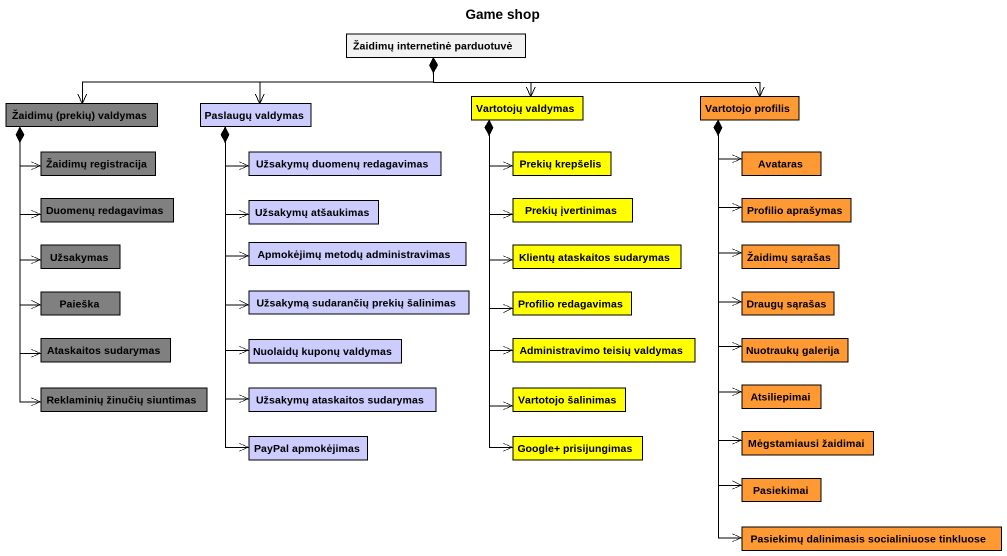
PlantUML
@startuml
title Game shop
hide circle
hide empty members
class "Žaidimų internetinė parduotuvė" as Žaidimų_internetinė
class "Žaidimų (prekių) valdymas" as Žaidimų_prekių_valdymas #808080
class "Paslaugų valdymas" as Paslaugų_valdymas #CCCCFF
class "Vartotojų valdymas" as Vartotojų_valdymas #FFFF00
class "Vartotojo profilis" as Vartotojo_profilis #FF9933
class "Žaidimų registracija" as Žaidimų_registracija #808080
class "Užsakymų duomenų redagavimas" as Užsakymų_duomenų_redagavimas #CCCCFF
class "Prekių krepšelis" as Prekių_krepšelis #FFFF00
class Avataras #FF9933
class "Duomenų redagavimas" as Duomenų_redagavimas #808080
class "Užsakymų atšaukimas" as Užsakymų_atšaukimas #CCCCFF
class "Prekių įvertinimas" as Prekių_įvertinimas #FFFF00
class "Profilio aprašymas" as Profilio_aprašymas #FF9933
class Užsakymas #808080
class "Apmokėjimų metodų administravimas" as Apmokėjimų_metodų #CCCCFF
class "Klientų ataskaitos sudarymas" as Klientų_ataskaitos_sudarymas #FFFF00
class "Žaidimų sąrašas" as Žaidimų_sąrašas #FF9933
class Paieška #808080
class "Užsakymą sudarančių prekių šalinimas" as Užsakymą_sudarančių_prekių #CCCCFF
class "Profilio redagavimas" as Profilio_redagavimas #FFFF00
class "Draugų sąrašas" as Draugų_sąrašas #FF9933
class "Ataskaitos sudarymas" as Ataskaitos_sudarymas #808080
class "Nuolaidų kuponų valdymas" as Nuolaidų_kuponų_valdymas #CCCCFF
class "Administravimo teisių valdymas" as Administravimo_teisių #FFFF00
class "Nuotraukų galerija" as Nuotraukų_galerija #FF9933
class "Reklaminių žinučių siuntimas" as Reklaminių_žinučių_siuntimas #808080
class "Užsakymų ataskaitos sudarymas" as Užsakymų_ataskaitos #CCCCFF
class "Vartotojo šalinimas" as Vartotojo_šalinimas #FFFF00
class Atsiliepimai #FF9933
class "PayPal apmokėjimas" as PayPal_apmokėjimas #CCCCFF
class "Google+ prisijungimas" as Google_prisijungimas #FFFF00
class "Mėgstamiausi žaidimai" as Mėgstamiausi_žaidimai #FF9933
class Pasiekimai #FF9933
class "Pasiekimų dalinimasis socialiniuose tinkluose" as Pasiekimų_dalinimasis #FF9933
Žaidimų_internetinė *-left-> Žaidimų_prekių_valdymas
Žaidimų_internetinė *-left-> Paslaugų_valdymas
Žaidimų_internetinė *--> Vartotojų_valdymas
Žaidimų_internetinė *-right-> Vartotojo_profilis
Žaidimų_prekių_valdymas *--> Žaidimų_registracija
Žaidimų_prekių_valdymas *--> Duomenų_redagavimas
Žaidimų_prekių_valdymas *--> Užsakymas
Žaidimų_prekių_valdymas *--> Paieška
Žaidimų_prekių_valdymas *--> Ataskaitos_sudarymas
Žaidimų_prekių_valdymas *--> Reklaminių_žinučių_siuntimas
Paslaugų_valdymas *-right-> Užsakymų_duomenų_redagavimas
Paslaugų_valdymas *--> Užsakymų_atšaukimas
Paslaugų_valdymas *--> Apmokėjimų_metodų
Paslaugų_valdymas *--> Užsakymą_sudarančių_prekių
Paslaugų_valdymas *--> Nuolaidų_kuponų_valdymas
Paslaugų_valdymas *--> Užsakymų_ataskaitos
Paslaugų_valdymas *--> PayPal_apmokėjimas
Vartotojų_valdymas *--> Prekių_krepšelis
Vartotojų_valdymas *--> Prekių_įvertinimas
Vartotojų_valdymas *--> Klientų_ataskaitos_sudarymas
Vartotojų_valdymas *--> Profilio_redagavimas
Vartotojų_valdymas *--> Administravimo_teisių
Vartotojų_valdymas *--> Vartotojo_šalinimas
Vartotojų_valdymas *--> Google_prisijungimas
Vartotojo_profilis *--> Avataras
Vartotojo_profilis *--> Profilio_aprašymas
Vartotojo_profilis *--> Žaidimų_sąrašas
Vartotojo_profilis *--> Draugų_sąrašas
Vartotojo_profilis *--> Nuotraukų_galerija
Vartotojo_profilis *--> Atsiliepimai
Vartotojo_profilis *--> Mėgstamiausi_žaidimai
Vartotojo_profilis *--> Pasiekimai
Vartotojo_profilis *--> Pasiekimų_dalinimasis
@enduml
